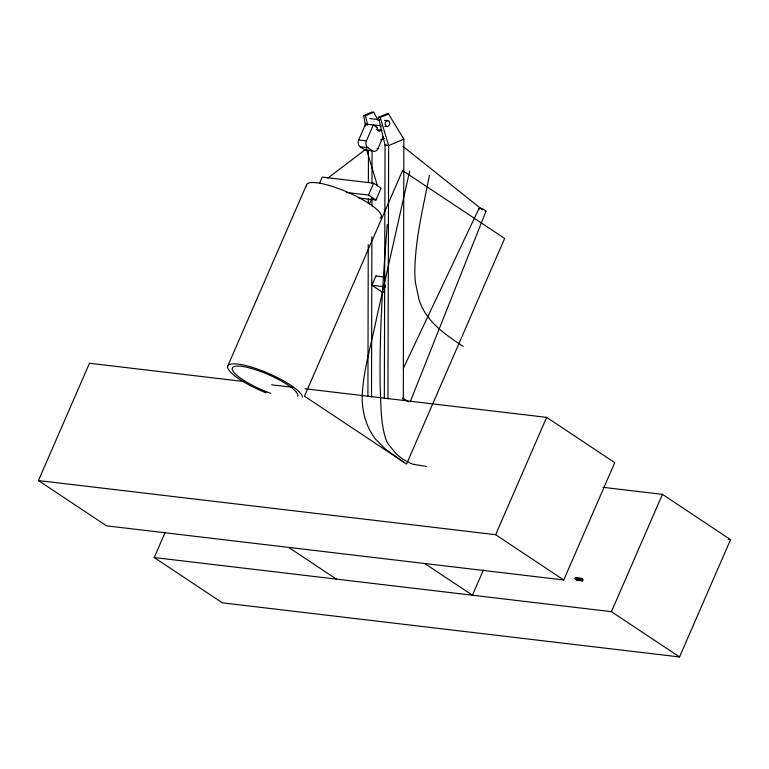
<?xml version="1.0" encoding="UTF-8"?>
<svg xmlns="http://www.w3.org/2000/svg" width="769" height="769" viewBox="0 0 769 769"><rect width="100%" height="100%" fill="white"/><g stroke="black" fill="none" stroke-linecap="round" stroke-linejoin="round"><path stroke-width="1.15" d="M367.909 396.583L368.255 244.542M368.341 203.295L368.351 198.575M368.389 182.08L368.466 150.253M371.504 397.006L371.869 236.717M371.936 206.073L371.956 199.008M371.985 183.685L372.061 150.686M384.337 398.525L385.048 145.149L378.425 117.292L386.72 113.793L388.518 114.004L403.85 139.17L403.302 400.697M387.941 398.948L388.643 145.572L380.232 117.503L378.425 117.292M387.259 224.538C382.962 279.176 379.165 333.977 380.222 388.826C381.107 405.667 380.53 423.094 385.894 439.301A67.883 40.296 -56.4 0 0 388.21 444.107L396.198 453.806A153.291 90.982 -56.4 0 0 403.043 459.266L410.521 463.313A79.918 47.438 -56.4 0 0 413.559 464.332L426.382 466.408M429.438 175.294C423.219 207.457 414.991 239.688 414.808 272.63A92.069 70.959 -83.2 0 0 415.462 282.8L419.115 299.997A59.684 45.996 -83.2 0 0 422.123 307.35C430.669 324.874 447.529 335.957 463.226 346.483M409.733 170.862L376.791 317.155C371.59 343.868 363.016 370.254 362.141 397.621A62.606 48.255 -83.2 0 0 375.743 439.387L385.538 449.183L403.773 462.207M410.233 401.774L485.921 211.408M384.365 292.249L381.991 291.97L371.898 285.232L375.878 276.033L385.375 277.157M381.991 291.97L382.491 290.817M371.898 285.232L384.942 286.779L385.442 285.626M304.957 388.758L546.653 417.375L614.767 462.659L563.754 579.97L106.564 525.842L38.45 480.558L89.464 363.247L244.244 381.568M227.835 365.861L306.677 184.541M602.906 487.306L662.436 494.352L730.55 539.636L679.536 656.957L222.347 602.829L154.233 557.544L165.2 532.331M319.414 183.58L322.23 177.101L373.676 183.195L381.097 188.126L375.935 200.007L358.392 197.931M367.476 150.349A5.085 3.912 -83.2 0 1 364.891 149.936L360.123 146.764A5.085 3.912 -83.2 0 1 358.69 139.968L365.631 124.011L381.376 125.847M383.183 136.613L377.983 148.58A5.085 3.912 -83.2 0 1 372.609 150.849L367.842 147.677A5.085 3.912 -83.2 0 1 366.409 140.881L373.34 124.924L377.195 127.491A2.951 2.269 -83.2 0 0 378.223 130.865A2.951 2.269 -83.2 0 0 381.068 130.057L381.789 130.538M346.3 192.442L368.514 195.066L373.676 183.195M369.456 203.891L372.225 197.537M38.45 480.558L495.64 534.686L546.653 417.375M483.393 570.002L472.426 595.216L424.748 563.514M574.972 578.894L575.366 577.99L580.787 578.624L582.825 579.989L582.431 580.893L577.01 580.249L574.972 578.894L580.393 579.538L582.431 580.893M581.499 578.326L576.077 577.682L575.423 579.192L580.845 579.836L581.499 578.326L582.633 579.076L581.979 580.585L576.558 579.941L577.211 578.432L582.633 579.076M577.01 580.249L577.404 579.345L582.825 579.989M580.393 579.538L580.787 578.624M154.233 557.544L611.432 611.672L662.436 494.352M403.341 368.38L479.077 208.284M327.825 178.139L366.361 148.811L377.387 185.665M365.458 125.905L363.65 115.542L371.936 112.043L373.734 112.255L378.252 120.57M363.65 115.542L365.448 115.754L373.734 112.255M380.232 117.503L388.518 114.004M380.626 140.006L384.433 138.41M385.99 144.745L385.048 145.149L388.643 145.572L403.85 139.17L403.167 139.083M369.726 118.541L379.944 119.743M384.481 120.281L387.884 120.685A2.951 2.269 -83.2 0 1 389.201 125.376A2.951 2.269 -83.2 0 1 385.317 124.751A2.951 2.269 -83.2 0 1 387.884 120.685M384.779 126.251L387.047 126.52M376.233 127.375L377.195 127.491M376.243 129.49L381.068 130.057M358.69 139.968L366.409 140.881M377.021 148.465L377.983 148.58M360.123 146.764L367.842 147.677M364.891 149.936L372.609 150.849M271.62 384.808L293.056 387.345M728.166 539.357L730.55 539.636M365.631 124.011L367.073 124.972M368.514 195.066L375.935 200.007M576.077 577.682L577.211 578.432M575.366 577.99L577.404 579.345M495.64 534.686L563.754 579.97M611.432 611.672L679.536 656.957M288.663 547.403L336.332 579.105M375.878 276.033L376.512 276.456M384.942 286.779L385.577 287.193M403.043 146.456L482.499 209.841M365.448 115.754L367.659 125.039M402.37 398.179A10.362 2.403 23.5 0 1 408.195 401.754M479.51 209.11A3.768 0.875 23.5 0 1 480.375 208.226A3.768 0.875 23.5 0 1 484.97 210.187A3.768 0.875 23.5 0 1 485.229 211.542M266.132 392.844A40.651 9.42 23.5 0 1 227.605 367.226A40.651 9.42 23.5 0 1 263.978 371.533A40.651 9.42 23.5 0 1 302.505 397.15M270.669 393.305A35.653 8.267 23.5 0 1 232.286 369.524A35.653 8.267 23.5 0 1 265.68 373.474A35.653 8.267 23.5 0 1 297.709 396.506M306.447 185.906A40.651 9.42 23.5 0 1 348.165 192.452A40.651 9.42 23.5 0 1 380.136 218.223M402.562 170.555L304.457 396.179L406.551 464.053L504.656 238.438L402.562 170.555"/></g></svg>
